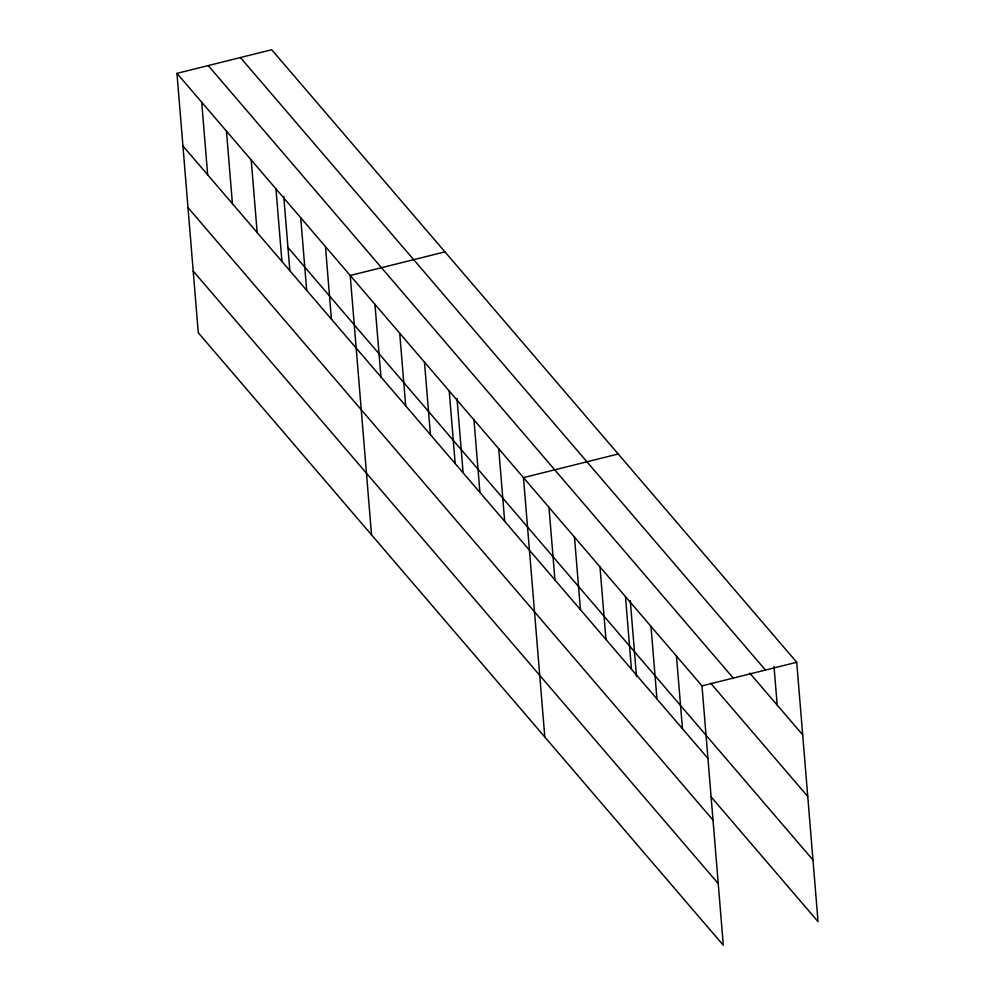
<?xml version="1.0" encoding="UTF-8"?>
<svg xmlns="http://www.w3.org/2000/svg" width="995" height="995" viewBox="0 0 995 995"><rect width="100%" height="100%" fill="white"/><g stroke="black" fill="none" stroke-linecap="round" stroke-linejoin="round"><path stroke-width="1.49" d="M176.961 73.369L701.985 685.878L723.303 945.25L198.279 332.74L176.961 73.369L271.697 49.75L796.721 662.26L818.039 921.631L711.139 796.908M444.952 251.872L350.215 275.503L371.533 534.875M618.206 454.006L523.469 477.625L544.8 736.996M701.985 685.878L796.721 662.26M240.429 57.548L765.453 670.045M749.72 673.043L802.691 734.832M208.216 65.57L733.253 678.08M710.654 683.192L807.753 796.473M287.953 247.481L812.977 859.991M182.918 145.954L707.955 758.451M187.993 207.594L713.017 820.104M193.217 271.1L718.241 883.61M774.01 666.476L777.182 705.082M676.488 656.128L682.446 728.701M650.979 626.377L656.949 698.963M630.27 600.619L636.489 676.389M625.482 596.627L631.452 669.212M599.973 566.876L605.943 639.462M574.476 537.126L580.446 609.711M548.979 507.375L554.949 579.961M498.719 448.745L504.689 521.33M473.968 419.878L479.938 492.45M457.003 398.485L463.11 472.724M449.218 390.998L455.188 463.583M424.467 362.13L430.437 434.703M399.716 333.25L405.686 405.823M374.966 304.37L380.936 376.956M325.464 246.623L331.435 319.208M300.714 217.743L306.684 290.329M283.749 196.363L289.843 270.603M275.963 188.876L281.933 261.449M251.213 159.996L257.17 232.581M226.462 131.129L232.42 203.701M201.711 102.249L207.669 174.821"/></g></svg>
